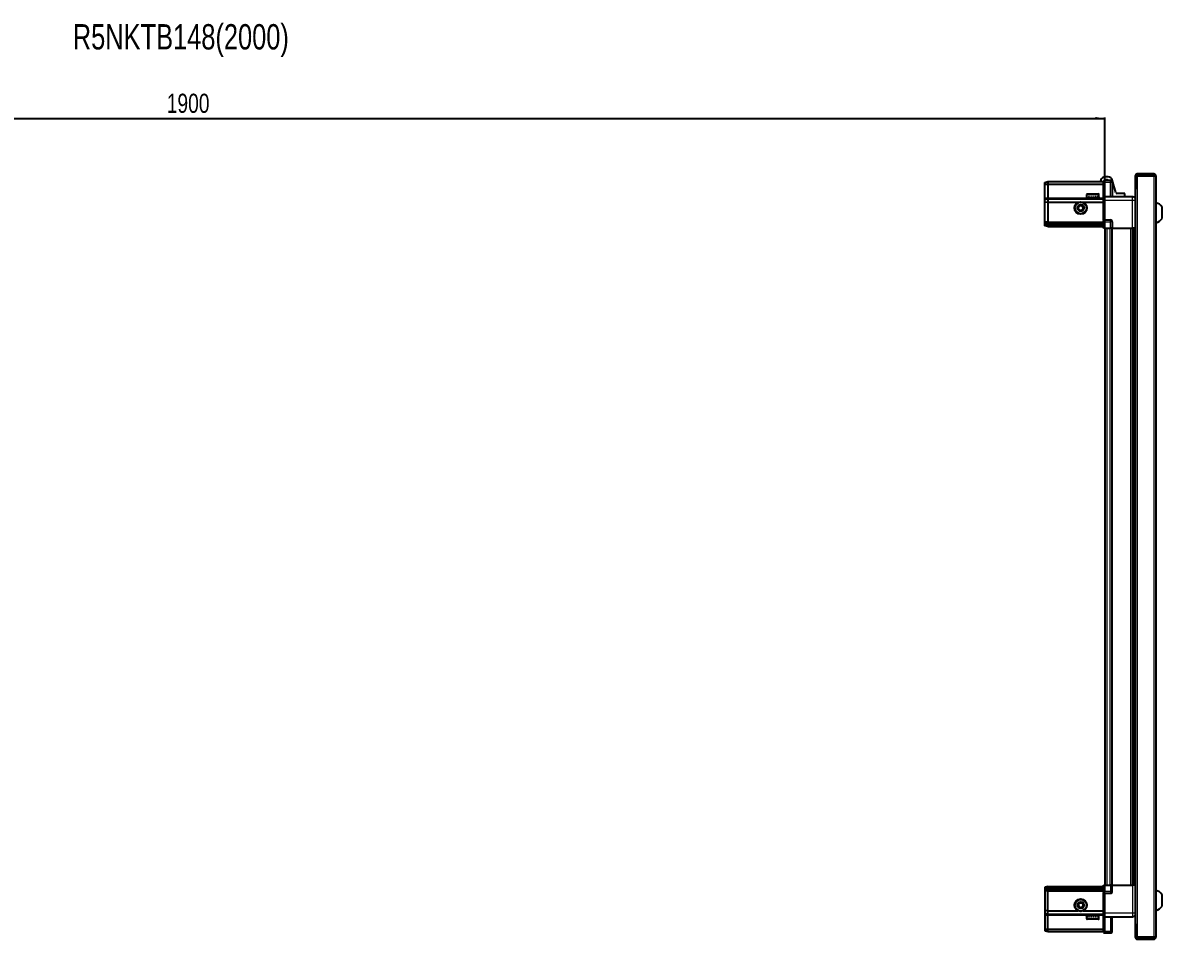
# Model space of a CAD drawing. Header units: millimetres. Extents: x 1256 to 6695, y -1166 to 2004.
# Drawn here: x 3827 to 5016, y 1048 to 2004 of the extents above; entities that cross this region are included whole.
import ezdxf

# ---------------------------------------------------------------- set-up
doc = ezdxf.new("R2010")
doc.units = ezdxf.units.MM
doc.layers.add('FORMAT', color=7, linetype='Continuous')
doc.styles.add('SLDTEXTSTYLE0', font='TXT', dxfattribs={"width": 0.75})
doc.dimstyles.new('SLDDIMSTYLE0', dxfattribs={"dimtxt": 20, "dimasz": 10, "dimexe": 0, "dimexo": 0.0625, "dimgap": 5, "dimtad": 2, "dimdec": 1, "dimrnd": 1e-09, "dimzin": 12, "dimdsep": 46, "dimtxsty": 'SLDTEXTSTYLE0', "dimsah": 1, "dimcen": 0.09, "dimadec": 0, "dimazin": 3, "dimtfac": 1, "dimtofl": 0, "dimtmove": 0, "dimatfit": 3, "dimfxl": 0, "dimfrac": 2, "dimtolj": 1, "dimtzin": 12, "dimarcsym": 0})

# ---------------------------------------------------------------- blocks, each defined once
blk = doc.blocks.new('_D_5')
at = {"layer": 'FORMAT'}
for p, q in [((3056.5, 1790.1), (3056.5, 1905.6)), ((3056.5, 1904.6), (4956.5, 1904.6)), ((4956.5, 1790.1), (4956.5, 1905.6))]:
    blk.add_line(p, q, dxfattribs=at)
for points in [[(3056.5, 1904.6), (3066.5, 1903.1), (3066.5, 1906.1)], [(4956.5, 1904.6), (4946.5, 1906.1), (4946.5, 1903.1)]]:
    blk.add_solid(points, dxfattribs=at)
at = {"layer": 'FORMAT', "insert": (3976.9, 1930.4), "char_height": 20, "attachment_point": 1, "style": 'SLDTEXTSTYLE0'}
blk.add_mtext('1900', dxfattribs=at)

msp = doc.modelspace()

# ---------------------------------------------------------------- linework, layer by layer
at = {"color": 7, "linetype": 'Continuous', "lineweight": 25}
for p, q in [((4988.31, 1844.5), (4988.31, 1832.1)), ((4989.81, 1844.5), (4989.81, 1832.1)), ((4990.31, 1844.5), (5007.71, 1844.5)), ((4990.31, 1831.6), (4990.31, 1844.5)), ((5007.71, 1846.6), (4990.41, 1846.6)), ((5007.71, 1845.1), (4990.41, 1845.1)), ((5007.71, 1845.1), (5007.71, 1846.6)), ((5007.71, 1844.5), (5009.81, 1844.5)), ((5009.81, 1844.5), (5009.81, 1049.7)), ((4893.81, 1837.8), (4896.81, 1838.6)), ((4893.81, 1835.95), (4893.81, 1837.8)), ((4893.81, 1835.95), (4896.81, 1836.1)), ((4893.81, 1821.6), (4893.81, 1835.95)), ((4896.81, 1838.6), (4896.81, 1836.1)), ((4896.81, 1838.6), (4955.11, 1838.6)), ((4896.81, 1836.1), (4896.81, 1821.6)), ((4896.81, 1836.1), (4955.11, 1836.1)), ((4952.44, 1840.34), (4951.95, 1838.6)), ((4955.98, 1840.1), (4955.11, 1839.6)), ((4955.11, 1839.6), (4955.11, 1838.1)), ((4955.11, 1823.3), (4955.11, 1838.1)), ((4956.31, 1840.1), (4955.98, 1840.1)), ((4956.31, 1838.1), (4956.31, 1840.1)), ((4956.31, 1840.1), (4962.31, 1840.1)), ((4956.31, 1838.1), (4956.31, 1823.3)), ((4960, 1843.6), (4956.77, 1843.6)), ((4964.31, 1838.1), (4964.31, 1823.1)), ((4968.09, 1827.19), (4964.32, 1840.34)), ((4893.81, 1819.8), (4893.81, 1821.6)), ((4893.81, 1819.8), (4896.81, 1820.6)), ((4896.81, 1821.6), (4896.81, 1820.6)), ((4896.81, 1820.6), (4896.81, 1817.1)), ((4896.81, 1820.6), (4955.11, 1820.6)), ((4937.31, 1825), (4937.31, 1822.1)), ((4937.31, 1822.1), (4937.35, 1822.1)), ((4937.47, 1822.6), (4937.35, 1822.6)), ((4937.35, 1822.6), (4937.35, 1822.1)), ((4937.35, 1822.1), (4937.47, 1822.1)), ((4937.47, 1822.6), (4937.47, 1822.1)), ((4937.47, 1822.1), (4937.88, 1822.1)), ((4938.22, 1822.6), (4937.88, 1822.6)), ((4937.88, 1822.6), (4937.88, 1822.1)), ((4937.88, 1822.1), (4938.22, 1822.1)), ((4938.11, 1825.8), (4949.51, 1825.8)), ((4938.22, 1822.6), (4938.22, 1822.1)), ((4938.22, 1822.1), (4938.99, 1822.1)), ((4939.52, 1822.6), (4938.99, 1822.6)), ((4938.99, 1822.6), (4938.99, 1822.1)), ((4938.99, 1822.1), (4939.52, 1822.1)), ((4939.41, 1822.1), (4939.41, 1822)), ((4939.41, 1822), (4948.21, 1822)), ((4939.52, 1822.6), (4939.52, 1822.1)), ((4939.52, 1822.1), (4940.57, 1822.1)), ((4939.81, 1821.6), (4940.5, 1821.12)), ((4939.81, 1821.6), (4947.81, 1821.6)), ((4940.5, 1821.12), (4939.81, 1820.64)), ((4939.81, 1820.64), (4939.81, 1820.6)), ((4939.81, 1820.64), (4947.81, 1820.64)), ((4940.5, 1821.12), (4947.12, 1821.12)), ((4941.23, 1822.6), (4940.57, 1822.6)), ((4940.57, 1822.6), (4940.57, 1822.1)), ((4940.57, 1822.1), (4941.23, 1822.1)), ((4941.23, 1822.6), (4941.23, 1822.1)), ((4941.23, 1822.1), (4942.47, 1822.1)), ((4943.2, 1822.6), (4942.47, 1822.6)), ((4942.47, 1822.6), (4942.47, 1822.1)), ((4942.47, 1822.1), (4942.91, 1822.1)), ((4942.91, 1822.6), (4942.91, 1822.1)), ((4943.2, 1822.6), (4943.2, 1822.1)), ((4943.2, 1822.1), (4944.5, 1822.1)), ((4945.23, 1822.6), (4944.5, 1822.6)), ((4944.5, 1822.6), (4944.5, 1822.1)), ((4944.77, 1822.6), (4944.77, 1822.1)), ((4944.77, 1822.1), (4945.23, 1822.1)), ((4945.23, 1822.6), (4945.23, 1822.1)), ((4945.23, 1822.1), (4946.47, 1822.1)), ((4947.12, 1822.6), (4946.47, 1822.6)), ((4946.47, 1822.6), (4946.47, 1822.1)), ((4946.47, 1822.1), (4947.12, 1822.1)), ((4947.12, 1822.6), (4947.12, 1822.1)), ((4947.12, 1822.1), (4948.17, 1822.1)), ((4947.12, 1821.12), (4947.81, 1821.6)), ((4947.81, 1820.64), (4947.12, 1821.12)), ((4947.81, 1820.6), (4947.81, 1820.64)), ((4948.69, 1822.6), (4948.17, 1822.6)), ((4948.17, 1822.6), (4948.17, 1822.1)), ((4948.17, 1822.1), (4948.69, 1822.1)), ((4948.21, 1822), (4948.21, 1822.1)), ((4948.69, 1822.6), (4948.69, 1822.1)), ((4948.69, 1822.1), (4949.45, 1822.1)), ((4949.78, 1822.6), (4949.45, 1822.6)), ((4949.45, 1822.6), (4949.45, 1822.1)), ((4949.45, 1822.1), (4949.78, 1822.1)), ((4949.78, 1822.6), (4949.78, 1822.1)), ((4949.78, 1822.1), (4950.17, 1822.1)), ((4950.28, 1822.6), (4950.17, 1822.6)), ((4950.17, 1822.6), (4950.17, 1822.1)), ((4950.17, 1822.1), (4950.28, 1822.1)), ((4950.28, 1822.6), (4950.28, 1822.1)), ((4950.28, 1822.1), (4950.31, 1822.1)), ((4950.31, 1822.1), (4950.31, 1825)), ((4955.11, 1823.1), (4955.11, 1823.3)), ((4956.31, 1823.1), (4955.11, 1823.1)), ((4955.11, 1819.1), (4955.11, 1823.1)), ((4956.31, 1823.3), (4956.31, 1823.1)), ((4956.31, 1823.1), (4956.31, 1819.1)), ((4956.31, 1823.1), (4985.31, 1823.1)), ((4977.26, 1826.1), (4969.53, 1826.1)), ((4977.26, 1823.1), (4977.26, 1826.1)), ((4988.21, 1831.6), (4988.21, 1062.6)), ((4988.21, 1831.6), (4990.31, 1831.6)), ((4988.31, 1832.1), (4989.81, 1832.1)), ((4893.81, 1816.77), (4893.81, 1819.8)), ((4896.81, 1817.1), (4893.81, 1816.77)), ((4893.81, 1796.6), (4893.81, 1816.77)), ((4896.81, 1817.1), (4896.81, 1796.6)), ((4896.81, 1817.1), (4928.81, 1817.1)), ((4933.81, 1817.1), (4955.11, 1817.1)), ((4955.11, 1798.8), (4955.11, 1819.1)), ((4956.31, 1819.1), (4956.31, 1798.8)), ((5016.41, 1800.1), (5016.41, 1812.1)), ((4955.11, 1798.6), (4955.11, 1798.8)), ((4956.31, 1798.6), (4955.11, 1798.6)), ((4955.11, 1798.6), (4955.11, 1797.93)), ((4955.11, 1790.1), (4955.11, 1797.93)), ((4956.31, 1798.8), (4956.31, 1798.6)), ((4956.31, 1796.6), (4956.31, 1798.6)), ((4956.31, 1796.6), (4956.31, 1798.6)), ((4956.31, 1798.6), (4962.31, 1798.6)), ((4893.81, 1794.8), (4893.81, 1796.6)), ((4896.81, 1795.6), (4893.81, 1794.8)), ((4893.81, 1794.06), (4893.81, 1794.8)), ((4896.81, 1794.6), (4893.81, 1794.06)), ((4893.81, 1793.56), (4893.81, 1794.06)), ((4893.81, 1792.41), (4893.81, 1793.56)), ((4896.81, 1793.1), (4893.81, 1793.56)), ((4896.81, 1791.6), (4893.81, 1792.41)), ((4896.81, 1796.6), (4896.81, 1795.6)), ((4896.81, 1795.6), (4896.81, 1794.6)), ((4896.81, 1795.6), (4955.11, 1795.6)), ((4896.81, 1794.6), (4896.81, 1793.1)), ((4896.81, 1794.6), (4955.11, 1794.6)), ((4896.81, 1793.1), (4955.11, 1793.1)), ((4896.81, 1793.1), (4896.81, 1791.6)), ((4896.81, 1791.6), (4955.11, 1791.6)), ((4955.98, 1790.1), (4955.11, 1790.1)), ((4955.98, 1796.6), (4955.98, 1790.1)), ((4956.31, 1790.1), (4955.98, 1790.1)), ((4956.31, 1796.6), (4956.31, 1790.1)), ((4956.31, 1790.1), (4962.31, 1790.1)), ((4956.46, 1790.1), (4956.46, 1104.1)), ((4964.31, 1790.1), (4962.31, 1790.1)), ((4963.66, 1790.1), (4963.66, 1104.1)), ((4964.31, 1796.6), (4964.31, 1790.1)), ((4964.31, 1790.1), (4985.31, 1790.1)), ((4986.33, 1104.1), (4986.33, 1790.1)), ((4986.37, 1104.1), (4986.37, 1790.1)), ((4988.16, 1790.1), (4988.16, 1104.1)), ((4896.81, 1102.6), (4893.81, 1101.8)), ((4893.81, 1101.8), (4893.81, 1100.65)), ((4896.81, 1101.1), (4893.81, 1100.65)), ((4893.81, 1100.65), (4893.81, 1100.15)), ((4896.81, 1099.6), (4893.81, 1100.15)), ((4893.81, 1100.15), (4893.81, 1099.41)), ((4896.81, 1098.6), (4893.81, 1099.41)), ((4893.81, 1099.41), (4893.81, 1097.6)), ((4893.81, 1097.6), (4893.81, 1077.44)), ((4896.81, 1101.1), (4896.81, 1102.6)), ((4896.81, 1102.6), (4955.11, 1102.6)), ((4896.81, 1099.6), (4896.81, 1101.1)), ((4896.81, 1101.1), (4955.11, 1101.1)), ((4896.81, 1099.6), (4955.11, 1099.6)), ((4896.81, 1098.6), (4896.81, 1099.6)), ((4896.81, 1098.6), (4955.11, 1098.6)), ((4896.81, 1097.6), (4896.81, 1098.6)), ((4896.81, 1077.1), (4896.81, 1097.6)), ((4955.11, 1096.28), (4955.11, 1104.1)), ((4955.11, 1104.1), (4955.98, 1104.1)), ((4955.11, 1096.28), (4955.11, 1095.6)), ((4956.31, 1095.6), (4955.11, 1095.6)), ((4955.11, 1095.4), (4955.11, 1095.6)), ((4955.11, 1075.1), (4955.11, 1095.4)), ((4955.98, 1104.1), (4955.98, 1104.1)), ((4955.98, 1104.1), (4955.98, 1097.6)), ((4956.31, 1104.1), (4955.98, 1104.1)), ((4956.31, 1104.1), (4956.31, 1097.6)), ((4956.31, 1104.1), (4956.31, 1104.1)), ((4956.31, 1104.1), (4962.31, 1104.1)), ((4956.31, 1104.1), (4956.31, 1097.6)), ((4956.31, 1095.6), (4956.31, 1097.6)), ((4956.31, 1095.6), (4956.31, 1095.4)), ((4956.31, 1095.6), (4962.31, 1095.6)), ((4956.31, 1095.4), (4956.31, 1075.1)), ((4964.31, 1104.1), (4962.31, 1104.1)), ((4964.31, 1097.6), (4964.31, 1104.1)), ((4964.31, 1104.1), (4985.31, 1104.1)), ((5016.41, 1082.1), (5016.41, 1094.1)), ((4896.81, 1077.1), (4893.81, 1077.44)), ((4893.81, 1077.44), (4893.81, 1074.41)), ((4893.81, 1074.41), (4896.81, 1073.6)), ((4893.81, 1074.41), (4893.81, 1072.6)), ((4893.81, 1072.6), (4893.81, 1058.26)), ((4896.81, 1077.1), (4928.81, 1077.1)), ((4896.81, 1073.6), (4896.81, 1077.1)), ((4896.81, 1073.6), (4955.11, 1073.6)), ((4896.81, 1072.6), (4896.81, 1073.6)), ((4896.81, 1058.1), (4896.81, 1072.6)), ((4933.81, 1077.1), (4955.11, 1077.1)), ((4937.31, 1072.1), (4937.31, 1069.2)), ((4937.33, 1072.1), (4937.31, 1072.1)), ((4937.33, 1071.6), (4937.33, 1072.1)), ((4937.43, 1072.1), (4937.33, 1072.1)), ((4937.33, 1071.6), (4937.43, 1071.6)), ((4937.43, 1071.6), (4937.43, 1072.1)), ((4937.8, 1072.1), (4937.43, 1072.1)), ((4937.8, 1071.6), (4937.8, 1072.1)), ((4938.12, 1072.1), (4937.8, 1072.1)), ((4937.8, 1071.6), (4938.12, 1071.6)), ((4938.12, 1071.6), (4938.12, 1072.1)), ((4938.86, 1072.1), (4938.12, 1072.1)), ((4938.86, 1071.6), (4938.86, 1072.1)), ((4939.37, 1072.1), (4938.86, 1072.1)), ((4938.86, 1071.6), (4939.37, 1071.6)), ((4939.37, 1071.6), (4939.37, 1072.1)), ((4940.4, 1072.1), (4939.37, 1072.1)), ((4939.41, 1072.2), (4939.41, 1072.1)), ((4948.21, 1072.2), (4939.41, 1072.2)), ((4939.81, 1073.6), (4939.81, 1073.57)), ((4939.81, 1073.57), (4940.5, 1073.09)), ((4947.81, 1073.57), (4939.81, 1073.57)), ((4940.5, 1073.09), (4939.81, 1072.6)), ((4947.81, 1072.6), (4939.81, 1072.6)), ((4940.4, 1071.6), (4940.4, 1072.1)), ((4941.05, 1072.1), (4940.4, 1072.1)), ((4940.4, 1071.6), (4941.05, 1071.6)), ((4947.12, 1073.09), (4940.5, 1073.09)), ((4941.05, 1071.6), (4941.05, 1072.1)), ((4942.28, 1072.1), (4941.05, 1072.1)), ((4942.28, 1071.6), (4942.28, 1072.1)), ((4942.77, 1072.1), (4942.28, 1072.1)), ((4942.28, 1071.6), (4943, 1071.6)), ((4942.77, 1071.6), (4942.77, 1072.1)), ((4943, 1071.6), (4943, 1072.1)), ((4944.3, 1072.1), (4943, 1072.1)), ((4944.3, 1071.6), (4944.3, 1072.1)), ((4944.3, 1071.6), (4945.04, 1071.6)), ((4944.64, 1071.6), (4944.64, 1072.1)), ((4945.04, 1072.1), (4944.64, 1072.1)), ((4945.04, 1071.6), (4945.04, 1072.1)), ((4946.28, 1072.1), (4945.04, 1072.1)), ((4946.28, 1071.6), (4946.28, 1072.1)), ((4946.95, 1072.1), (4946.28, 1072.1)), ((4946.28, 1071.6), (4946.95, 1071.6)), ((4946.95, 1071.6), (4946.95, 1072.1)), ((4948.02, 1072.1), (4946.95, 1072.1)), ((4947.12, 1073.09), (4947.81, 1073.57)), ((4947.81, 1072.6), (4947.12, 1073.09)), ((4947.81, 1073.57), (4947.81, 1073.6)), ((4948.02, 1071.6), (4948.02, 1072.1)), ((4948.55, 1072.1), (4948.02, 1072.1)), ((4948.02, 1071.6), (4948.55, 1071.6)), ((4948.21, 1072.1), (4948.21, 1072.2)), ((4948.55, 1071.6), (4948.55, 1072.1)), ((4949.34, 1072.1), (4948.55, 1072.1)), ((4949.34, 1071.6), (4949.34, 1072.1)), ((4949.7, 1072.1), (4949.34, 1072.1)), ((4949.34, 1071.6), (4949.7, 1071.6)), ((4949.7, 1071.6), (4949.7, 1072.1)), ((4950.13, 1072.1), (4949.7, 1072.1)), ((4950.13, 1071.6), (4950.13, 1072.1)), ((4950.26, 1072.1), (4950.13, 1072.1)), ((4950.13, 1071.6), (4950.26, 1071.6)), ((4950.26, 1071.6), (4950.26, 1072.1)), ((4950.31, 1072.1), (4950.26, 1072.1)), ((4950.31, 1069.2), (4950.31, 1072.1)), ((4955.11, 1071.1), (4955.11, 1075.1)), ((4956.31, 1071.1), (4955.11, 1071.1)), ((4955.11, 1070.9), (4955.11, 1071.1)), ((4955.11, 1056.1), (4955.11, 1070.9)), ((4956.31, 1075.1), (4956.31, 1071.1)), ((4956.31, 1071.1), (4956.31, 1070.9)), ((4956.31, 1071.1), (4985.31, 1071.1)), ((4956.31, 1070.9), (4956.31, 1056.1)), ((4956.31, 1070.9), (4956.31, 1056.1)), ((4964.31, 1056.1), (4964.31, 1071.1)), ((4949.51, 1068.4), (4938.11, 1068.4)), ((4990.31, 1062.6), (4988.21, 1062.6)), ((4988.31, 1062.1), (4988.31, 1049.7)), ((4988.31, 1062.1), (4989.81, 1062.1)), ((4989.81, 1062.1), (4989.81, 1049.7)), ((4990.31, 1049.7), (4990.31, 1062.6)), ((4893.81, 1058.26), (4896.81, 1058.1)), ((4893.81, 1058.26), (4893.81, 1056.41)), ((4893.81, 1056.41), (4896.81, 1055.6)), ((4896.81, 1058.1), (4955.11, 1058.1)), ((4896.81, 1055.6), (4896.81, 1058.1)), ((4896.81, 1055.6), (4955.11, 1055.6)), ((4955.11, 1056.1), (4955.11, 1054.6)), ((4955.11, 1054.6), (4955.98, 1054.1)), ((4956.31, 1054.1), (4955.98, 1054.1)), ((4956.31, 1054.1), (4956.31, 1056.1)), ((4956.31, 1054.1), (4962.31, 1054.1)), ((5007.71, 1049.7), (4990.31, 1049.7)), ((4990.41, 1049.1), (5007.71, 1049.1)), ((4990.41, 1047.6), (5007.71, 1047.6)), ((5009.81, 1049.7), (5007.71, 1049.7)), ((5007.71, 1049.1), (5007.71, 1047.6))]:
    msp.add_line(p, q, dxfattribs=at)
at = {"color": 8, "linetype": 'Continuous', "lineweight": 18}
for p, q in [((4989.81, 1844.5), (4988.31, 1844.5)), ((4990.41, 1845.1), (4990.41, 1846.6)), ((5007.71, 1844.5), (5007.71, 1049.7)), ((4956.31, 1838.1), (4955.11, 1838.1)), ((4956.31, 1838.1), (4962.31, 1838.1)), ((4962.31, 1838.1), (4962.31, 1840.1)), ((4962.31, 1823.1), (4962.31, 1838.1)), ((4962.31, 1838.1), (4964.31, 1838.1)), ((4893.81, 1821.6), (4896.81, 1821.6)), ((4896.81, 1821.6), (4939.81, 1821.6)), ((4937.31, 1825), (4950.31, 1825)), ((4947.81, 1821.6), (4955.11, 1821.6)), ((4955.11, 1823.3), (4956.31, 1823.3)), ((4990.31, 1831.6), (4990.31, 1062.6)), ((4956.31, 1819.1), (4955.11, 1819.1)), ((4956.31, 1819.1), (4985.31, 1819.1)), ((4985.31, 1790.1), (4985.31, 1819.1)), ((4955.11, 1798.8), (4956.31, 1798.8)), ((4962.31, 1796.6), (4962.31, 1798.6)), ((4896.81, 1796.6), (4893.81, 1796.6)), ((4896.81, 1796.6), (4955.11, 1796.6)), ((4956.31, 1796.6), (4955.98, 1796.6)), ((4956.31, 1796.6), (4962.31, 1796.6)), ((4958.46, 1790.1), (4958.46, 1104.1)), ((4961.66, 1790.1), (4961.66, 1104.1)), ((4962.31, 1790.1), (4962.31, 1796.6)), ((4964.31, 1796.6), (4962.31, 1796.6)), ((4964.31, 1790.1), (4964.31, 1104.1)), ((4983.71, 1104.1), (4983.71, 1790.1)), ((4985.13, 1790.1), (4985.13, 1104.1)), ((4987.58, 1104.1), (4987.58, 1790.1)), ((4896.81, 1097.6), (4893.81, 1097.6)), ((4896.81, 1097.6), (4955.11, 1097.6)), ((4956.31, 1095.4), (4955.11, 1095.4)), ((4956.31, 1104.1), (4955.98, 1104.1)), ((4956.31, 1097.6), (4955.98, 1097.6)), ((4956.31, 1097.6), (4962.31, 1097.6)), ((4962.31, 1104.1), (4962.31, 1097.6)), ((4964.31, 1097.6), (4962.31, 1097.6)), ((4962.31, 1097.6), (4962.31, 1095.6)), ((4985.31, 1104.1), (4985.31, 1075.1)), ((4893.81, 1072.6), (4896.81, 1072.6)), ((4896.81, 1072.6), (4939.81, 1072.6)), ((4947.81, 1072.6), (4955.11, 1072.6)), ((4956.31, 1075.1), (4955.11, 1075.1)), ((4956.31, 1070.9), (4955.11, 1070.9)), ((4956.31, 1075.1), (4985.31, 1075.1)), ((4962.31, 1071.1), (4962.31, 1056.1)), ((4950.31, 1069.2), (4937.31, 1069.2)), ((4956.31, 1056.1), (4955.11, 1056.1)), ((4956.31, 1056.1), (4962.31, 1056.1)), ((4962.31, 1056.1), (4964.31, 1056.1)), ((4962.31, 1056.1), (4962.31, 1054.1)), ((4989.81, 1049.7), (4988.31, 1049.7)), ((4990.41, 1049.1), (4990.41, 1047.6))]:
    msp.add_line(p, q, dxfattribs=at)
at = {"color": 7, "linetype": 'Continuous', "lineweight": 25}
for centre, radius in [((4931.31, 1811.1), 6.5), ((4931.31, 1811.1), 3.46), ((4931.31, 1083.1), 6.5), ((4931.31, 1083.1), 3.46)]:
    msp.add_circle(centre, radius, dxfattribs=at)
at = {"color": 8, "linetype": 'Continuous', "lineweight": 18}
for centre in [(4931.31, 1811.1), (4931.31, 1083.1)]:
    msp.add_circle(centre, 5.7, dxfattribs=at)
at = {"color": 7, "linetype": 'Continuous', "lineweight": 25}
for centre, radius, start, end in [((4990.41, 1844.5), 2.1, 90, 180), ((4990.41, 1844.5), 0.6, 90, 180), ((5007.71, 1844.5), 2.1, 360, 90), ((5007.71, 1844.5), 0.6, 360, 90), ((4956.77, 1839.1), 4.5, 90, 164), ((4958.36, 1838.7), 1.9, 47.4631, 132.5369), ((4960, 1839.1), 4.5, 16, 90), ((4962.31, 1838.1), 2, 0, 90), ((4938.11, 1825), 0.8, 90, 180), ((4939.41, 1821.6), 0.4, 0, 90), ((4948.21, 1821.6), 0.4, 90, 180), ((4949.51, 1825), 0.8, 0, 90), ((4969.53, 1827.6), 1.5, 196, 270), ((4931.31, 1811.1), 2.5, 120.74103, 180.74103), ((4931.31, 1811.1), 2.5, 180.74103, 240.74103), ((4931.31, 1811.1), 2.5, 60.74103, 120.74103), ((4931.31, 1811.1), 2.5, 240.74103, 300.74103), ((4931.31, 1811.1), 2.5, 0.74103, 60.74103), ((4931.31, 1811.1), 2.5, 300.74103, 0.74103), ((5006.79, 1805.08), 11.91, 36.1266, 75.29965), ((4962.31, 1796.6), 2, 0, 90), ((5006.79, 1807.13), 11.91, 284.70035, 323.8734), ((4962.31, 1097.6), 2, 270, 0), ((5006.79, 1087.08), 11.91, 36.1266, 75.29965), ((4931.31, 1083.1), 2.5, 155.91157, 215.91157), ((4931.31, 1083.1), 2.5, 95.91157, 155.91157), ((4931.31, 1083.1), 2.5, 35.91157, 95.91157), ((4931.31, 1083.1), 2.5, 335.91157, 35.91157), ((4931.31, 1083.1), 2.5, 215.91157, 275.91157), ((4931.31, 1083.1), 2.5, 275.91157, 335.91157), ((4939.41, 1072.6), 0.4, 270, 0), ((4948.21, 1072.6), 0.4, 180, 270), ((5006.79, 1089.13), 11.91, 284.70035, 323.8734), ((4938.11, 1069.2), 0.8, 180, 270), ((4949.51, 1069.2), 0.8, 270, 0), ((4962.31, 1056.1), 2, 270, 0), ((4990.41, 1049.7), 2.1, 180, 270), ((4990.41, 1049.7), 0.6, 180, 270), ((5007.71, 1049.7), 2.1, 270, 0), ((5007.71, 1049.7), 0.6, 270, 0)]:
    msp.add_arc(centre, radius, start, end, dxfattribs=at)
for centre, start_param, end_param in [((4952.51, 1796.6), 0, 0.7227342), ((4952.51, 1097.6), 5.5604511, 6.2831853)]:
    msp.add_ellipse(centre, major_axis=(3.46, 0), ratio=0.5773503, start_param=start_param, end_param=end_param, dxfattribs=at)
for points, knots in [([(4985.31, 1823.1), (4985.75, 1823.06), (4986.43, 1822.99), (4987.24, 1822.55), (4987.8, 1822.11), (4988.08, 1821.74), (4988.21, 1821.56)], [0, 0, 0, 0, 0.3842982, 0.5911726, 0.8024372, 1, 1, 1, 1]), ([(4928.79, 1812.52), (4929.24, 1812.78), (4930.06, 1813.27), (4930.89, 1813.76), (4931.27, 1813.99)], [0, 0, 0, 0, 0.5346859, 1, 1, 1, 1]), ([(4928.83, 1809.63), (4928.83, 1809.75), (4928.82, 1810.35), (4928.81, 1811.35), (4928.8, 1812.17), (4928.79, 1812.52)], [0, 0, 0, 0, 0.1331247, 0.6370994, 1, 1, 1, 1]), ([(4931.35, 1808.22), (4930.9, 1808.47), (4930.06, 1808.94), (4929.22, 1809.41), (4928.83, 1809.63)], [0, 0, 0, 0, 0.5346859, 1, 1, 1, 1]), ([(4931.27, 1813.99), (4931.72, 1813.74), (4932.57, 1813.27), (4933.4, 1812.8), (4933.79, 1812.58)], [0, 0, 0, 0, 0.5346859, 1, 1, 1, 1]), ([(4933.83, 1809.69), (4933.39, 1809.43), (4932.56, 1808.94), (4931.73, 1808.45), (4931.35, 1808.22)], [0, 0, 0, 0, 0.53468586, 1, 1, 1, 1]), ([(4933.79, 1812.58), (4933.8, 1812.24), (4933.81, 1811.41), (4933.82, 1810.42), (4933.83, 1809.82), (4933.83, 1809.69)], [0, 0, 0, 0, 0.3629006, 0.8668753, 1, 1, 1, 1]), ([(4988.16, 1790.1), (4988.12, 1790.1), (4987.9, 1790.1), (4987.18, 1790.1), (4986.22, 1790.1), (4985.57, 1790.1), (4985.31, 1790.1)], [0, 0, 0, 0, 0.0717073, 0.4209791, 0.7702508, 1, 1, 1, 1]), ([(4988.16, 1104.1), (4988.12, 1104.1), (4987.9, 1104.1), (4987.18, 1104.1), (4986.22, 1104.1), (4985.57, 1104.1), (4985.31, 1104.1)], [0, 0, 0, 0, 0.0717073, 0.4209791, 0.7702508, 1, 1, 1, 1]), ([(4928.44, 1082.81), (4928.65, 1083.28), (4929.04, 1084.16), (4929.44, 1085.03), (4929.62, 1085.44)], [0, 0, 0, 0, 0.5346859, 1, 1, 1, 1]), ([(4930.13, 1080.47), (4929.83, 1080.89), (4929.26, 1081.67), (4928.7, 1082.45), (4928.44, 1082.81)], [0, 0, 0, 0, 0.5346859, 1, 1, 1, 1]), ([(4929.62, 1085.44), (4929.96, 1085.48), (4930.78, 1085.56), (4931.77, 1085.67), (4932.36, 1085.73), (4932.49, 1085.74)], [0, 0, 0, 0, 0.3629006, 0.8668753, 1, 1, 1, 1]), ([(4932.49, 1085.74), (4932.79, 1085.32), (4933.36, 1084.54), (4933.92, 1083.76), (4934.18, 1083.4)], [0, 0, 0, 0, 0.5346859, 1, 1, 1, 1]), ([(4934.18, 1083.4), (4933.97, 1082.93), (4933.58, 1082.05), (4933.19, 1081.17), (4933, 1080.77)], [0, 0, 0, 0, 0.53468586, 1, 1, 1, 1]), ([(4933, 1080.77), (4932.88, 1080.75), (4932.28, 1080.69), (4931.29, 1080.59), (4930.48, 1080.5), (4930.13, 1080.47)], [0, 0, 0, 0, 0.1331247, 0.6370994, 1, 1, 1, 1]), ([(4985.31, 1071.1), (4985.75, 1071.15), (4986.43, 1071.22), (4987.24, 1071.66), (4987.8, 1072.1), (4988.08, 1072.47), (4988.21, 1072.65)], [0, 0, 0, 0, 0.3842982, 0.5911726, 0.8024372, 1, 1, 1, 1])]:
    msp.add_open_spline(points, degree=3, knots=knots, dxfattribs=at)
at = {"color": 8, "linetype": 'Continuous', "lineweight": 18}
for points in [[(4985.31, 1819.1), (4985.31, 1819.63), (4985.31, 1820.68), (4985.31, 1822), (4985.31, 1822.92), (4985.31, 1823.04), (4985.31, 1823.1)], [(4985.31, 1075.1), (4985.31, 1074.58), (4985.31, 1073.53), (4985.31, 1072.21), (4985.31, 1071.28), (4985.31, 1071.16), (4985.31, 1071.1)]]:
    msp.add_open_spline(points, degree=3, dxfattribs=at)
for points in [[(4985.31, 1819.1), (4985.75, 1819.1), (4986.43, 1819.1), (4987.24, 1819.1), (4987.8, 1819.1), (4988.08, 1819.1), (4988.21, 1819.1)], [(4985.31, 1075.1), (4985.75, 1075.1), (4986.43, 1075.1), (4987.24, 1075.1), (4987.8, 1075.1), (4988.08, 1075.1), (4988.21, 1075.1)]]:
    msp.add_open_spline(points, degree=3, knots=[0, 0, 0, 0, 0.3842982, 0.5911726, 0.8024372, 1, 1, 1, 1], dxfattribs=at)

# ---------------------------------------------------------------- texts
at = {"layer": 'FORMAT', "insert": (3878.78, 2003.03), "char_height": 26.4583, "attachment_point": 1, "style": 'SLDTEXTSTYLE0'}
msp.add_mtext('R5NKTB148(2000)', dxfattribs=at)

# ---------------------------------------------------------------- dimensions: what is measured, and where the dimension line sits
at = {"layer": 'FORMAT'}
dim = msp.add_linear_dim(base=(4956.46, 1904.6), p1=(3056.46, 1790.1), p2=(4956.46, 1790.1), angle=0, dimstyle='SLDDIMSTYLE0', dxfattribs=at)
dim.commit()
dim.dimension.update_dxf_attribs({"geometry": '_D_5', "text_midpoint": (4006.46, 1904.6), "dimtype": 160})

doc.saveas('drawing.dxf')
